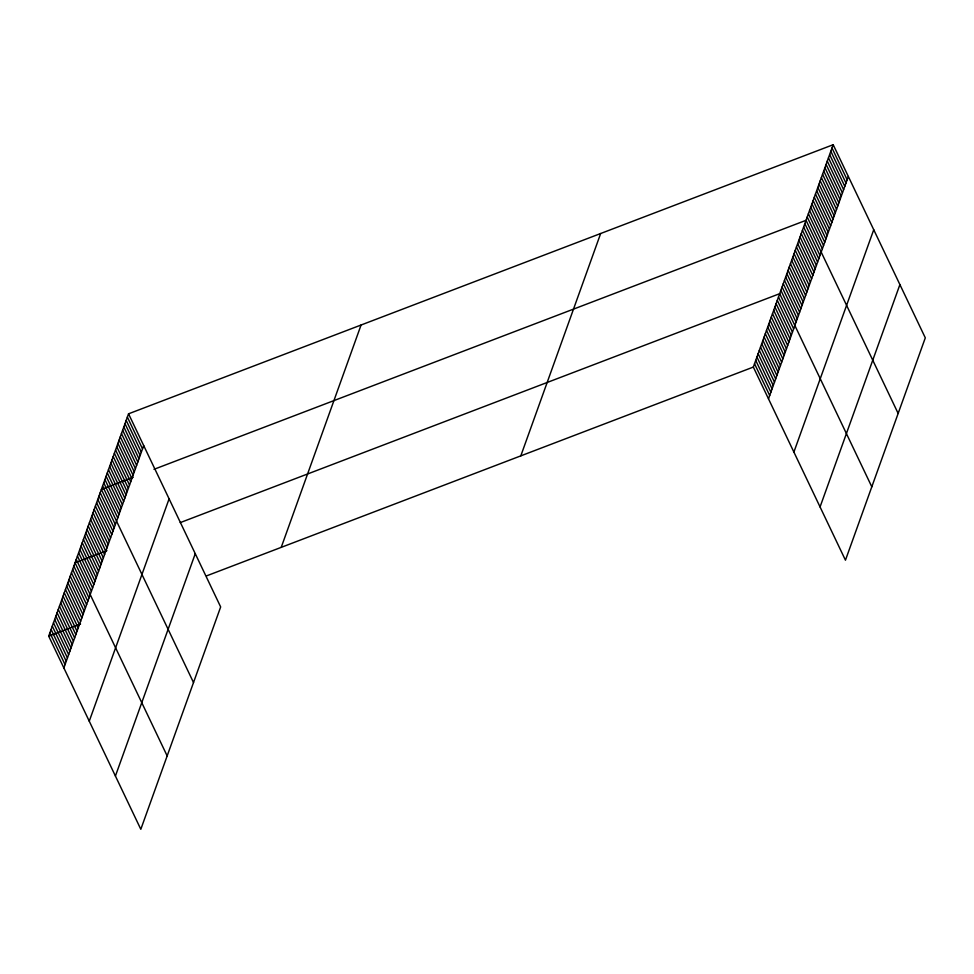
<?xml version="1.0" encoding="UTF-8"?>
<svg xmlns="http://www.w3.org/2000/svg" width="974" height="974" viewBox="0 0 974 974"><rect width="100%" height="100%" fill="white"/><g stroke="black" fill="none" stroke-linecap="round" stroke-linejoin="round"><path stroke-width="1.46" d="M128.544 413.816L220.66 606.936L140.816 829.288L48.7 636.156L128.544 413.816L833.184 144.712L925.3 337.844L845.456 560.184L753.34 367.064L833.184 144.712M63.858 667.933L143.702 445.593M89.255 721.186L169.099 498.834M115.419 776.034L195.263 553.695M281.23 547.351L361.074 325.012M520.81 455.856L600.654 233.517M768.498 398.841L848.342 176.501M793.895 452.082L873.739 229.742M820.059 506.943L899.903 284.603M133.231 477.26L101.393 489.411L193.509 682.543M153.989 469.322L806.034 220.319L898.15 413.439M106.884 550.627L75.047 562.789L167.163 755.909M180.239 522.612L779.687 293.685L871.803 486.805M48.7 636.156L80.538 624.005M206.488 575.902L753.34 367.064M832.003 147.999L847.161 179.788M830.822 151.287L845.98 183.063M829.641 154.574L844.799 186.351M828.46 157.861L843.618 189.638M827.279 161.148L842.437 192.925M826.098 164.436L841.256 196.212M824.917 167.723L840.075 199.5M823.736 171.01L838.894 202.787M822.567 174.297L837.713 206.074M821.386 177.585L836.544 209.361M820.205 180.872L835.363 212.649M819.024 184.159L834.182 215.936M817.843 187.446L833.001 219.223M816.662 190.734L831.82 222.51M815.481 194.021L830.639 225.798M814.301 197.308L829.458 229.085M813.12 200.595L828.277 232.372M811.939 203.883L827.096 235.659M810.758 207.17L825.915 238.947M809.577 210.457L824.735 242.234M808.396 213.744L823.554 245.521M807.215 217.032L822.373 248.808M804.841 223.643L819.998 255.432M803.635 226.979L818.793 258.767M802.442 230.314L817.6 262.091M801.249 233.65L816.407 265.427M800.044 236.986L815.201 268.763M798.85 240.322L814.008 272.099M797.657 243.658L812.815 275.435M796.452 246.994L811.61 278.771M795.259 250.33L810.417 282.107M794.054 253.666L809.211 285.443M792.86 257.002L808.018 288.779M791.667 260.338L806.825 292.115M790.462 263.674L805.62 295.451M789.269 267.01L804.427 298.787M788.076 270.346L803.233 302.123M786.87 273.67L802.028 305.459M785.677 277.006L800.835 308.795M784.472 280.342L799.63 312.118M783.279 283.678L798.436 315.454M782.085 287.013L797.243 318.79M780.88 290.349L796.038 322.126M778.494 297.021L793.652 328.798M777.289 300.357L792.446 332.134M776.095 303.693L791.253 335.47M774.89 307.029L790.048 338.806M773.697 310.365L788.855 342.142M772.504 313.701L787.662 345.478M771.298 317.037L786.456 348.814M770.105 320.373L785.263 352.15M768.912 323.697L784.07 355.486M767.707 327.033L782.865 358.822M766.514 330.369L781.672 362.145M765.308 333.705L780.466 365.481M764.115 337.041L779.273 368.817M762.922 340.376L778.08 372.153M761.717 343.712L776.875 375.489M760.524 347.048L775.681 378.825M759.33 350.384L774.488 382.161M758.125 353.72L773.283 385.497M756.932 357.056L772.09 388.833M755.727 360.392L770.884 392.169M754.533 363.728L769.691 395.505M127.363 417.103L142.521 448.88M126.182 420.391L141.34 452.167M125.001 423.678L140.159 455.455M123.832 426.965L138.978 458.742M122.651 430.252L137.809 462.029M121.47 433.54L136.628 465.316M120.289 436.827L135.447 468.604M119.108 440.114L134.266 471.891M117.927 443.401L133.085 475.178M116.746 446.689L131.904 478.465M115.565 449.976L130.723 481.753M114.384 453.263L129.542 485.04M113.203 456.55L128.361 488.327M112.022 459.838L127.18 491.614M110.841 463.113L125.999 494.902M109.66 466.4L124.818 498.189M108.479 469.687L123.637 501.476M107.298 472.974L122.456 504.763M106.117 476.262L121.275 508.038M104.936 479.549L120.094 511.326M103.755 482.836L118.913 514.613M102.574 486.123L117.732 517.9M100.2 492.747L115.358 524.523M99.007 496.083L114.165 527.859M97.802 499.418L112.96 531.195M96.609 502.754L111.766 534.531M95.415 506.09L110.573 537.867M94.21 509.426L109.368 541.203M93.017 512.762L108.175 544.539M91.812 516.098L106.97 547.875M90.619 519.434L105.776 551.211M89.425 522.77L104.583 554.547M88.22 526.094L103.378 557.883M87.027 529.43L102.185 561.219M85.834 532.766L100.992 564.543M84.628 536.102L99.786 567.879M83.435 539.438L98.593 571.214M82.23 542.774L97.388 574.55M81.037 546.11L96.195 577.886M79.844 549.446L95.002 581.222M78.638 552.782L93.796 584.558M77.445 556.117L92.603 587.894M76.252 559.453L91.41 591.23M73.854 566.125L89.011 597.902M72.648 569.461L87.806 601.238M71.455 572.797L86.613 604.574M70.262 576.121L85.42 607.91M69.057 579.457L84.214 611.246M67.863 582.793L83.021 614.57M66.67 586.129L81.828 617.906M65.465 589.465L80.623 621.242M64.272 592.801L79.43 624.577M63.066 596.137L78.224 627.913M61.873 599.473L77.031 631.249M60.68 602.809L75.838 634.585M59.475 606.145L74.633 637.921M58.282 609.481L73.44 641.257M57.089 612.816L72.246 644.593M55.883 616.152L71.041 647.929M54.69 619.488L69.848 651.265M53.485 622.824L68.643 654.601M52.292 626.148L67.45 657.937M51.098 629.484L66.256 661.273M49.893 632.82L65.051 664.597"/></g></svg>
